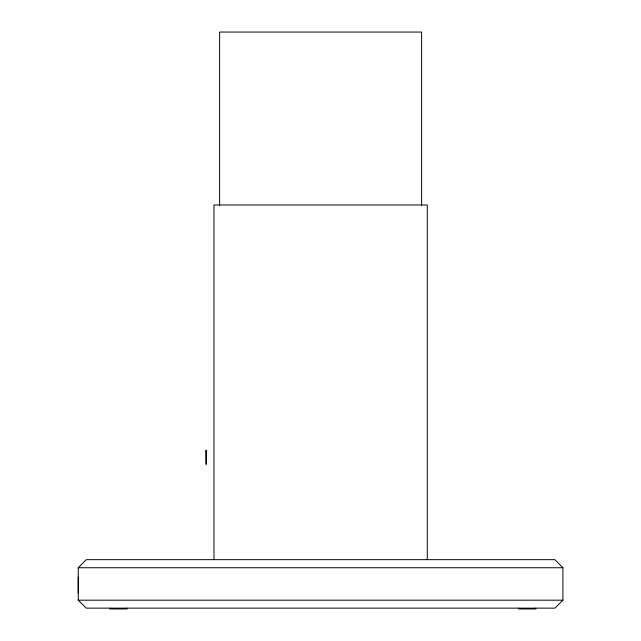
<?xml version="1.0" encoding="UTF-8"?>
<svg xmlns="http://www.w3.org/2000/svg" width="641" height="641" viewBox="0 0 641 641"><rect width="100%" height="100%" fill="white"/><g stroke="black" fill="none" stroke-linecap="round" stroke-linejoin="round"><path stroke-width="0.96" d="M562.918 600.184L78.25 600.184L78.25 567.742L86.263 559.665L554.898 559.665L562.918 567.742L562.918 600.184L554.898 608.141L86.263 608.141L78.122 600.064M78.25 567.742L562.918 567.742M78.25 577.132L78.25 592.909M535.772 608.141L535.772 608.95L518.777 608.95L518.777 608.141M427.275 559.665L427.275 204.96L213.966 204.96L213.966 559.665M421.618 205.905L421.618 32.05L219.623 32.05L219.623 205.905M206.154 450.367L206.154 464.437L206.001 450.367M126.926 608.141L126.926 608.95L109.94 608.95L109.94 608.141"/></g></svg>
